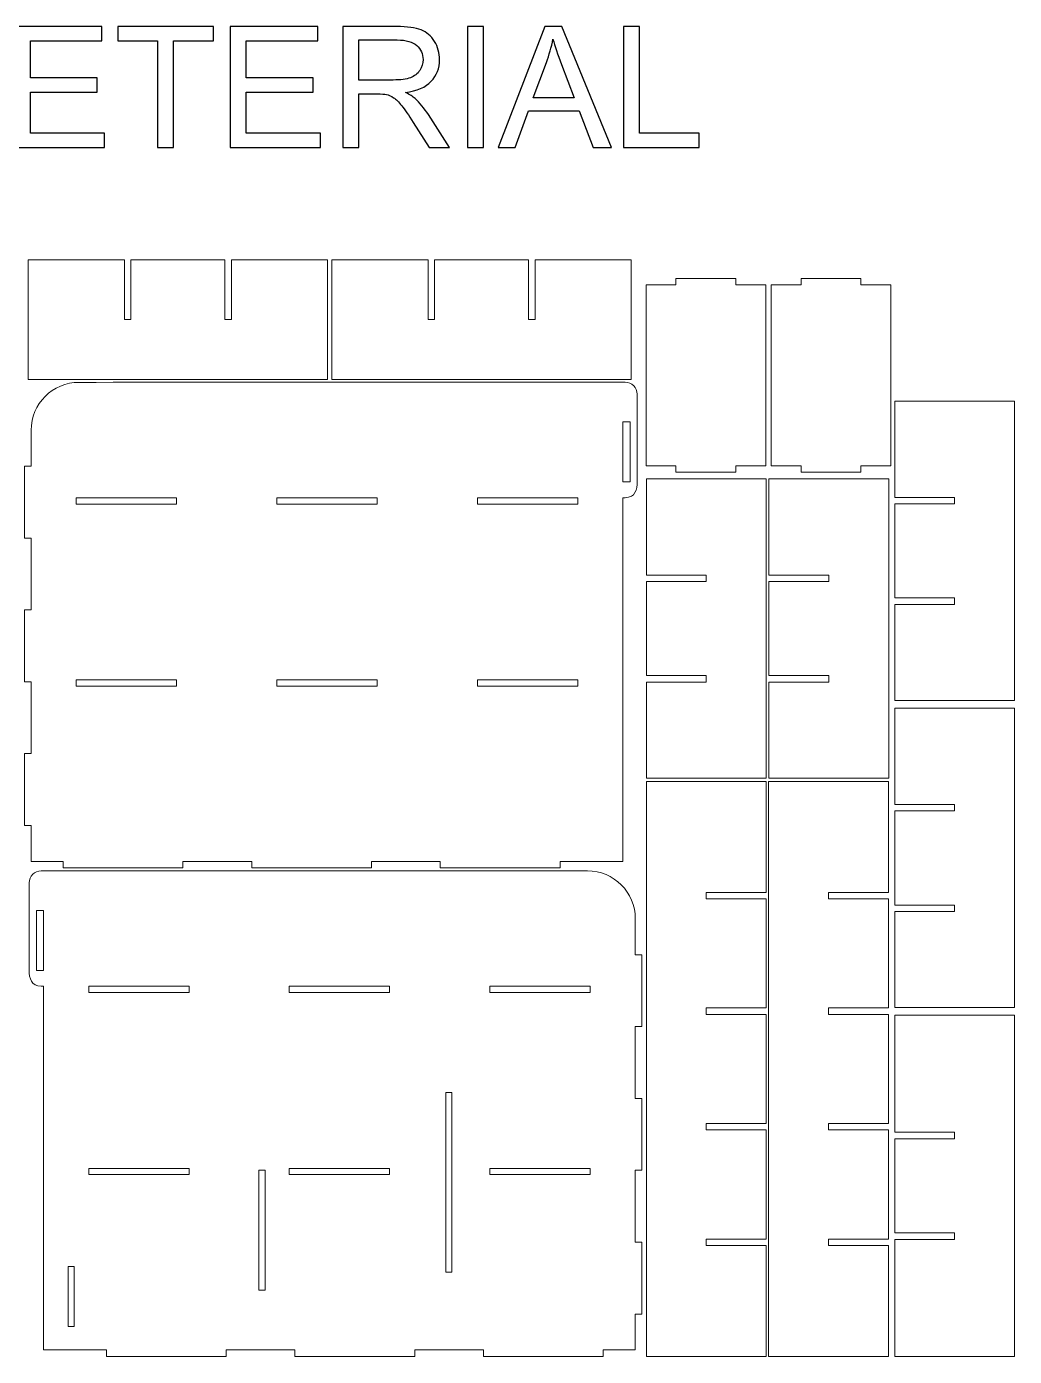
# Model space of a CAD drawing. Header units: millimetres. Extents: x -9847 to -8391, y 2112 to 3483.
# Drawn here: x -9444 to -9031, y 2927 to 3482 of the extents above; entities that cross this region are included whole.
import ezdxf

# ---------------------------------------------------------------- set-up
doc = ezdxf.new("R2010")
doc.units = ezdxf.units.MM
doc.header["$MEASUREMENT"] = 0
doc.layers.add('Layer 1', color=7, linetype='Continuous')

msp = doc.modelspace()

# ---------------------------------------------------------------- linework, layer by layer
at = {"layer": 'Layer 1', "color": 250}
for points, knots in [([(-9448.6096, 3431.4159), (-9448.6096, 3431.4159), (-9448.6096, 3481.922), (-9448.6096, 3481.922), (-9448.6096, 3481.922), (-9448.6096, 3481.922), (-9412.0971, 3481.922), (-9412.0971, 3481.922), (-9412.0971, 3481.922), (-9412.0971, 3481.922), (-9412.0971, 3475.96), (-9412.0971, 3475.96), (-9412.0971, 3475.96), (-9412.0971, 3475.96), (-9441.9304, 3475.96), (-9441.9304, 3475.96), (-9441.9304, 3475.96), (-9441.9304, 3475.96), (-9441.9304, 3460.4966), (-9441.9304, 3460.4966), (-9441.9304, 3460.4966), (-9441.9304, 3460.4966), (-9413.9904, 3460.4966), (-9413.9904, 3460.4966), (-9413.9904, 3460.4966), (-9413.9904, 3460.4966), (-9413.9904, 3454.5699), (-9413.9904, 3454.5699), (-9413.9904, 3454.5699), (-9413.9904, 3454.5699), (-9441.9304, 3454.5699), (-9441.9304, 3454.5699), (-9441.9304, 3454.5699), (-9441.9304, 3454.5699), (-9441.9304, 3437.3778), (-9441.9304, 3437.3778), (-9441.9304, 3437.3778), (-9441.9304, 3437.3778), (-9410.9212, 3437.3778), (-9410.9212, 3437.3778), (-9410.9212, 3437.3778), (-9410.9212, 3437.3778), (-9410.9212, 3431.4159), (-9410.9212, 3431.4159), (-9410.9212, 3431.4159), (-9410.9212, 3431.4159), (-9448.6096, 3431.4159), (-9448.6096, 3431.4159)], [0, 0, 0, 0, 0.07692308, 0.07692308, 0.07692308, 0.07692308, 0.15384615, 0.15384615, 0.15384615, 0.15384615, 0.23076923, 0.23076923, 0.23076923, 0.23076923, 0.30769231, 0.30769231, 0.30769231, 0.30769231, 0.38461538, 0.38461538, 0.38461538, 0.38461538, 0.46153846, 0.46153846, 0.46153846, 0.46153846, 0.53846154, 0.53846154, 0.53846154, 0.53846154, 0.61538462, 0.61538462, 0.61538462, 0.61538462, 0.69230769, 0.69230769, 0.69230769, 0.69230769, 0.76923077, 0.76923077, 0.76923077, 0.76923077, 0.84615385, 0.84615385, 0.84615385, 0.84615385, 1, 1, 1, 1]), ([(-9388.8373, 3431.4159), (-9388.8373, 3431.4159), (-9388.8373, 3475.96), (-9388.8373, 3475.96), (-9388.8373, 3475.96), (-9388.8373, 3475.96), (-9405.4766, 3475.96), (-9405.4766, 3475.96), (-9405.4766, 3475.96), (-9405.4766, 3475.96), (-9405.4766, 3481.922), (-9405.4766, 3481.922), (-9405.4766, 3481.922), (-9405.4766, 3481.922), (-9365.4481, 3481.922), (-9365.4481, 3481.922), (-9365.4481, 3481.922), (-9365.4481, 3481.922), (-9365.4481, 3475.96), (-9365.4481, 3475.96), (-9365.4481, 3475.96), (-9365.4481, 3475.96), (-9382.158, 3475.96), (-9382.158, 3475.96), (-9382.158, 3475.96), (-9382.158, 3475.96), (-9382.158, 3431.4159), (-9382.158, 3431.4159), (-9382.158, 3431.4159), (-9382.158, 3431.4159), (-9388.8373, 3431.4159), (-9388.8373, 3431.4159)], [0, 0, 0, 0, 0.11111111, 0.11111111, 0.11111111, 0.11111111, 0.22222222, 0.22222222, 0.22222222, 0.22222222, 0.33333333, 0.33333333, 0.33333333, 0.33333333, 0.44444444, 0.44444444, 0.44444444, 0.44444444, 0.55555556, 0.55555556, 0.55555556, 0.55555556, 0.66666667, 0.66666667, 0.66666667, 0.66666667, 0.77777778, 0.77777778, 0.77777778, 0.77777778, 1, 1, 1, 1]), ([(-9358.4513, 3431.4159), (-9358.4513, 3431.4159), (-9358.4513, 3481.922), (-9358.4513, 3481.922), (-9358.4513, 3481.922), (-9358.4513, 3481.922), (-9321.9388, 3481.922), (-9321.9388, 3481.922), (-9321.9388, 3481.922), (-9321.9388, 3481.922), (-9321.9388, 3475.96), (-9321.9388, 3475.96), (-9321.9388, 3475.96), (-9321.9388, 3475.96), (-9351.7721, 3475.96), (-9351.7721, 3475.96), (-9351.7721, 3475.96), (-9351.7721, 3475.96), (-9351.7721, 3460.4966), (-9351.7721, 3460.4966), (-9351.7721, 3460.4966), (-9351.7721, 3460.4966), (-9323.8321, 3460.4966), (-9323.8321, 3460.4966), (-9323.8321, 3460.4966), (-9323.8321, 3460.4966), (-9323.8321, 3454.5699), (-9323.8321, 3454.5699), (-9323.8321, 3454.5699), (-9323.8321, 3454.5699), (-9351.7721, 3454.5699), (-9351.7721, 3454.5699), (-9351.7721, 3454.5699), (-9351.7721, 3454.5699), (-9351.7721, 3437.3778), (-9351.7721, 3437.3778), (-9351.7721, 3437.3778), (-9351.7721, 3437.3778), (-9320.7629, 3437.3778), (-9320.7629, 3437.3778), (-9320.7629, 3437.3778), (-9320.7629, 3437.3778), (-9320.7629, 3431.4159), (-9320.7629, 3431.4159), (-9320.7629, 3431.4159), (-9320.7629, 3431.4159), (-9358.4513, 3431.4159), (-9358.4513, 3431.4159)], [0, 0, 0, 0, 0.07692308, 0.07692308, 0.07692308, 0.07692308, 0.15384615, 0.15384615, 0.15384615, 0.15384615, 0.23076923, 0.23076923, 0.23076923, 0.23076923, 0.30769231, 0.30769231, 0.30769231, 0.30769231, 0.38461538, 0.38461538, 0.38461538, 0.38461538, 0.46153846, 0.46153846, 0.46153846, 0.46153846, 0.53846154, 0.53846154, 0.53846154, 0.53846154, 0.61538462, 0.61538462, 0.61538462, 0.61538462, 0.69230769, 0.69230769, 0.69230769, 0.69230769, 0.76923077, 0.76923077, 0.76923077, 0.76923077, 0.84615385, 0.84615385, 0.84615385, 0.84615385, 1, 1, 1, 1]), ([(-9311.426, 3431.4159), (-9311.426, 3431.4159), (-9311.426, 3481.922), (-9311.426, 3481.922), (-9311.426, 3481.922), (-9311.426, 3481.922), (-9289.0364, 3481.922), (-9289.0364, 3481.922), (-9289.0364, 3481.922), (-9284.5326, 3481.922), (-9281.1106, 3481.4633), (-9278.7705, 3480.5579), (-9278.7705, 3480.5579), (-9276.4304, 3479.6524), (-9274.5607, 3478.0532), (-9273.1496, 3475.7601), (-9273.1496, 3475.7601), (-9271.7503, 3473.4553), (-9271.0565, 3470.9153), (-9271.0565, 3468.1401), (-9271.0565, 3468.1401), (-9271.0565, 3464.5535), (-9272.2089, 3461.5431), (-9274.5372, 3459.0855), (-9274.5372, 3459.0855), (-9276.8538, 3456.6278), (-9280.4404, 3455.0638), (-9285.2852, 3454.3935), (-9285.2852, 3454.3935), (-9283.5095, 3453.5468), (-9282.169, 3452.7119), (-9281.2517, 3451.877), (-9281.2517, 3451.877), (-9279.2997, 3450.0896), (-9277.4535, 3447.8436), (-9275.7014, 3445.1625), (-9275.7014, 3445.1625), (-9275.7014, 3445.1625), (-9266.9172, 3431.4159), (-9266.9172, 3431.4159), (-9266.9172, 3431.4159), (-9266.9172, 3431.4159), (-9275.3251, 3431.4159), (-9275.3251, 3431.4159), (-9275.3251, 3431.4159), (-9275.3251, 3431.4159), (-9282.0043, 3441.9287), (-9282.0043, 3441.9287), (-9282.0043, 3441.9287), (-9283.9564, 3444.9508), (-9285.5674, 3447.2792), (-9286.8374, 3448.8784), (-9286.8374, 3448.8784), (-9288.0956, 3450.4894), (-9289.2245, 3451.6183), (-9290.2241, 3452.2533), (-9290.2241, 3452.2533), (-9291.2236, 3452.9001), (-9292.2349, 3453.3469), (-9293.2697, 3453.6056), (-9293.2697, 3453.6056), (-9294.0341, 3453.7585), (-9295.2688, 3453.8408), (-9296.9974, 3453.8408), (-9296.9974, 3453.8408), (-9296.9974, 3453.8408), (-9304.7468, 3453.8408), (-9304.7468, 3453.8408), (-9304.7468, 3453.8408), (-9304.7468, 3453.8408), (-9304.7468, 3431.4159), (-9304.7468, 3431.4159), (-9304.7468, 3431.4159), (-9304.7468, 3431.4159), (-9311.426, 3431.4159), (-9311.426, 3431.4159)], [0, 0, 0, 0, 0.05, 0.05, 0.05, 0.05, 0.1, 0.1, 0.1, 0.1, 0.15, 0.15, 0.15, 0.15, 0.2, 0.2, 0.2, 0.2, 0.25, 0.25, 0.25, 0.25, 0.3, 0.3, 0.3, 0.3, 0.35, 0.35, 0.35, 0.35, 0.4, 0.4, 0.4, 0.4, 0.45, 0.45, 0.45, 0.45, 0.5, 0.5, 0.5, 0.5, 0.55, 0.55, 0.55, 0.55, 0.6, 0.6, 0.6, 0.6, 0.65, 0.65, 0.65, 0.65, 0.7, 0.7, 0.7, 0.7, 0.75, 0.75, 0.75, 0.75, 0.8, 0.8, 0.8, 0.8, 0.85, 0.85, 0.85, 0.85, 0.9, 0.9, 0.9, 0.9, 1, 1, 1, 1]), ([(-9259.4383, 3431.4159), (-9259.4383, 3431.4159), (-9259.4383, 3481.922), (-9259.4383, 3481.922), (-9259.4383, 3481.922), (-9259.4383, 3481.922), (-9252.759, 3481.922), (-9252.759, 3481.922), (-9252.759, 3481.922), (-9252.759, 3481.922), (-9252.759, 3431.4159), (-9252.759, 3431.4159), (-9252.759, 3431.4159), (-9252.759, 3431.4159), (-9259.4383, 3431.4159), (-9259.4383, 3431.4159)], [0, 0, 0, 0, 0.2, 0.2, 0.2, 0.2, 0.4, 0.4, 0.4, 0.4, 0.6, 0.6, 0.6, 0.6, 1, 1, 1, 1]), ([(-9246.5266, 3431.4159), (-9246.5266, 3431.4159), (-9227.1238, 3481.922), (-9227.1238, 3481.922), (-9227.1238, 3481.922), (-9227.1238, 3481.922), (-9219.9272, 3481.922), (-9219.9272, 3481.922), (-9219.9272, 3481.922), (-9219.9272, 3481.922), (-9199.2544, 3431.4159), (-9199.2544, 3431.4159), (-9199.2544, 3431.4159), (-9199.2544, 3431.4159), (-9206.8744, 3431.4159), (-9206.8744, 3431.4159), (-9206.8744, 3431.4159), (-9206.8744, 3431.4159), (-9212.7658, 3446.7147), (-9212.7658, 3446.7147), (-9212.7658, 3446.7147), (-9212.7658, 3446.7147), (-9233.8854, 3446.7147), (-9233.8854, 3446.7147), (-9233.8854, 3446.7147), (-9233.8854, 3446.7147), (-9239.424, 3431.4159), (-9239.424, 3431.4159), (-9239.424, 3431.4159), (-9239.424, 3431.4159), (-9246.5266, 3431.4159), (-9246.5266, 3431.4159)], [0, 0, 0, 0, 0.11111111, 0.11111111, 0.11111111, 0.11111111, 0.22222222, 0.22222222, 0.22222222, 0.22222222, 0.33333333, 0.33333333, 0.33333333, 0.33333333, 0.44444444, 0.44444444, 0.44444444, 0.44444444, 0.55555556, 0.55555556, 0.55555556, 0.55555556, 0.66666667, 0.66666667, 0.66666667, 0.66666667, 0.77777778, 0.77777778, 0.77777778, 0.77777778, 1, 1, 1, 1]), ([(-9194.1979, 3431.4159), (-9194.1979, 3431.4159), (-9194.1979, 3481.922), (-9194.1979, 3481.922), (-9194.1979, 3481.922), (-9194.1979, 3481.922), (-9187.5069, 3481.922), (-9187.5069, 3481.922), (-9187.5069, 3481.922), (-9187.5069, 3481.922), (-9187.5069, 3437.3778), (-9187.5069, 3437.3778), (-9187.5069, 3437.3778), (-9187.5069, 3437.3778), (-9162.636, 3437.3778), (-9162.636, 3437.3778), (-9162.636, 3437.3778), (-9162.636, 3437.3778), (-9162.636, 3431.4159), (-9162.636, 3431.4159), (-9162.636, 3431.4159), (-9162.636, 3431.4159), (-9194.1979, 3431.4159), (-9194.1979, 3431.4159)], [0, 0, 0, 0, 0.14285714, 0.14285714, 0.14285714, 0.14285714, 0.28571429, 0.28571429, 0.28571429, 0.28571429, 0.42857143, 0.42857143, 0.42857143, 0.42857143, 0.57142857, 0.57142857, 0.57142857, 0.57142857, 0.71428571, 0.71428571, 0.71428571, 0.71428571, 1, 1, 1, 1]), ([(-9304.7468, 3459.6264), (-9304.7468, 3459.6264), (-9290.3769, 3459.6264), (-9290.3769, 3459.6264), (-9290.3769, 3459.6264), (-9287.3313, 3459.6264), (-9284.9324, 3459.9439), (-9283.2155, 3460.5789), (-9283.2155, 3460.5789), (-9281.4869, 3461.2139), (-9280.1817, 3462.2252), (-9279.2879, 3463.6128), (-9279.2879, 3463.6128), (-9278.3942, 3465.0004), (-9277.9474, 3466.5056), (-9277.9474, 3468.1401), (-9277.9474, 3468.1401), (-9277.9474, 3470.5272), (-9278.8058, 3472.491), (-9280.5462, 3474.0315), (-9280.5462, 3474.0315), (-9282.2748, 3475.5719), (-9285.0147, 3476.3363), (-9288.7659, 3476.3363), (-9288.7659, 3476.3363), (-9288.7659, 3476.3363), (-9304.7468, 3476.3363), (-9304.7468, 3476.3363), (-9304.7468, 3476.3363), (-9304.7468, 3476.3363), (-9304.7468, 3459.6264), (-9304.7468, 3459.6264)], [0, 0, 0, 0, 0.11111111, 0.11111111, 0.11111111, 0.11111111, 0.22222222, 0.22222222, 0.22222222, 0.22222222, 0.33333333, 0.33333333, 0.33333333, 0.33333333, 0.44444444, 0.44444444, 0.44444444, 0.44444444, 0.55555556, 0.55555556, 0.55555556, 0.55555556, 0.66666667, 0.66666667, 0.66666667, 0.66666667, 0.77777778, 0.77777778, 0.77777778, 0.77777778, 1, 1, 1, 1]), ([(-9231.9569, 3452.1592), (-9231.9569, 3452.1592), (-9214.8237, 3452.1592), (-9214.8237, 3452.1592), (-9214.8237, 3452.1592), (-9214.8237, 3452.1592), (-9220.1036, 3466.141), (-9220.1036, 3466.141), (-9220.1036, 3466.141), (-9221.7028, 3470.3861), (-9222.9023, 3473.8786), (-9223.6784, 3476.6185), (-9223.6784, 3476.6185), (-9224.3251, 3473.373), (-9225.2306, 3470.1627), (-9226.4065, 3466.9642), (-9226.4065, 3466.9642), (-9226.4065, 3466.9642), (-9231.9569, 3452.1592), (-9231.9569, 3452.1592)], [0, 0, 0, 0, 0.16666667, 0.16666667, 0.16666667, 0.16666667, 0.33333333, 0.33333333, 0.33333333, 0.33333333, 0.5, 0.5, 0.5, 0.5, 0.66666667, 0.66666667, 0.66666667, 0.66666667, 1, 1, 1, 1])]:
    msp.add_open_spline(points, degree=3, knots=knots, dxfattribs=at)
at = {"layer": 'Layer 1', "color": 25, "lineweight": 20}
for points, knots in [([(-9442.8402, 3334.5908), (-9442.8402, 3334.5908), (-9317.8403, 3334.5908), (-9317.8403, 3334.5908), (-9317.8403, 3334.5908), (-9317.8403, 3334.5908), (-9317.8403, 3384.5907), (-9317.8403, 3384.5907), (-9317.8403, 3384.5907), (-9317.8403, 3384.5907), (-9357.9917, 3384.5907), (-9357.9917, 3384.5907), (-9357.9917, 3384.5907), (-9357.9917, 3384.5907), (-9357.9917, 3359.5908), (-9357.9917, 3359.5908), (-9357.9917, 3359.5908), (-9357.9917, 3359.5908), (-9360.6917, 3359.5908), (-9360.6917, 3359.5908), (-9360.6917, 3359.5908), (-9360.6917, 3359.5908), (-9360.6917, 3384.5907), (-9360.6917, 3384.5907), (-9360.6917, 3384.5907), (-9360.6917, 3384.5907), (-9399.9888, 3384.5907), (-9399.9888, 3384.5907), (-9399.9888, 3384.5907), (-9399.9888, 3384.5907), (-9399.9888, 3359.5908), (-9399.9888, 3359.5908), (-9399.9888, 3359.5908), (-9399.9888, 3359.5908), (-9402.6888, 3359.5908), (-9402.6888, 3359.5908), (-9402.6888, 3359.5908), (-9402.6888, 3359.5908), (-9402.6888, 3384.5907), (-9402.6888, 3384.5907), (-9402.6888, 3384.5907), (-9402.6888, 3384.5907), (-9442.8402, 3384.5907), (-9442.8402, 3384.5907), (-9442.8402, 3384.5907), (-9442.8402, 3384.5907), (-9442.8402, 3334.5908), (-9442.8402, 3334.5908)], [0, 0, 0, 0, 0.07692308, 0.07692308, 0.07692308, 0.07692308, 0.15384615, 0.15384615, 0.15384615, 0.15384615, 0.23076923, 0.23076923, 0.23076923, 0.23076923, 0.30769231, 0.30769231, 0.30769231, 0.30769231, 0.38461538, 0.38461538, 0.38461538, 0.38461538, 0.46153846, 0.46153846, 0.46153846, 0.46153846, 0.53846154, 0.53846154, 0.53846154, 0.53846154, 0.61538462, 0.61538462, 0.61538462, 0.61538462, 0.69230769, 0.69230769, 0.69230769, 0.69230769, 0.76923077, 0.76923077, 0.76923077, 0.76923077, 0.84615385, 0.84615385, 0.84615385, 0.84615385, 1, 1, 1, 1]), ([(-9315.9882, 3334.5908), (-9315.9882, 3334.5908), (-9190.9883, 3334.5908), (-9190.9883, 3334.5908), (-9190.9883, 3334.5908), (-9190.9883, 3334.5908), (-9190.9883, 3384.5907), (-9190.9883, 3384.5907), (-9190.9883, 3384.5907), (-9190.9883, 3384.5907), (-9231.1397, 3384.5907), (-9231.1397, 3384.5907), (-9231.1397, 3384.5907), (-9231.1397, 3384.5907), (-9231.1397, 3359.5908), (-9231.1397, 3359.5908), (-9231.1397, 3359.5908), (-9231.1397, 3359.5908), (-9233.8397, 3359.5908), (-9233.8397, 3359.5908), (-9233.8397, 3359.5908), (-9233.8397, 3359.5908), (-9233.8397, 3384.5907), (-9233.8397, 3384.5907), (-9233.8397, 3384.5907), (-9233.8397, 3384.5907), (-9273.1368, 3384.5907), (-9273.1368, 3384.5907), (-9273.1368, 3384.5907), (-9273.1368, 3384.5907), (-9273.1368, 3359.5908), (-9273.1368, 3359.5908), (-9273.1368, 3359.5908), (-9273.1368, 3359.5908), (-9275.8368, 3359.5908), (-9275.8368, 3359.5908), (-9275.8368, 3359.5908), (-9275.8368, 3359.5908), (-9275.8368, 3384.5907), (-9275.8368, 3384.5907), (-9275.8368, 3384.5907), (-9275.8368, 3384.5907), (-9315.9882, 3384.5907), (-9315.9882, 3384.5907), (-9315.9882, 3384.5907), (-9315.9882, 3384.5907), (-9315.9882, 3334.5908), (-9315.9882, 3334.5908)], [0, 0, 0, 0, 0.07692308, 0.07692308, 0.07692308, 0.07692308, 0.15384615, 0.15384615, 0.15384615, 0.15384615, 0.23076923, 0.23076923, 0.23076923, 0.23076923, 0.30769231, 0.30769231, 0.30769231, 0.30769231, 0.38461538, 0.38461538, 0.38461538, 0.38461538, 0.46153846, 0.46153846, 0.46153846, 0.46153846, 0.53846154, 0.53846154, 0.53846154, 0.53846154, 0.61538462, 0.61538462, 0.61538462, 0.61538462, 0.69230769, 0.69230769, 0.69230769, 0.69230769, 0.76923077, 0.76923077, 0.76923077, 0.76923077, 0.84615385, 0.84615385, 0.84615385, 0.84615385, 1, 1, 1, 1]), ([(-9134.8184, 3374.1342), (-9134.8184, 3374.1342), (-9134.8184, 3298.6092), (-9134.8184, 3298.6092), (-9134.8184, 3298.6092), (-9134.8184, 3298.6092), (-9147.3184, 3298.6092), (-9147.3184, 3298.6092), (-9147.3184, 3298.6092), (-9147.3184, 3298.6092), (-9147.3184, 3295.9092), (-9147.3184, 3295.9092), (-9147.3184, 3295.9092), (-9147.3184, 3295.9092), (-9172.3184, 3295.9092), (-9172.3184, 3295.9092), (-9172.3184, 3295.9092), (-9172.3184, 3295.9092), (-9172.3184, 3298.6092), (-9172.3184, 3298.6092), (-9172.3184, 3298.6092), (-9172.3184, 3298.6092), (-9184.8184, 3298.6092), (-9184.8184, 3298.6092), (-9184.8184, 3298.6092), (-9184.8184, 3298.6092), (-9184.8184, 3374.1342), (-9184.8184, 3374.1342), (-9184.8184, 3374.1342), (-9184.8184, 3374.1342), (-9172.3184, 3374.1342), (-9172.3184, 3374.1342), (-9172.3184, 3374.1342), (-9172.3184, 3374.1342), (-9172.3184, 3376.8342), (-9172.3184, 3376.8342), (-9172.3184, 3376.8342), (-9172.3184, 3376.8342), (-9147.3184, 3376.8342), (-9147.3184, 3376.8342), (-9147.3184, 3376.8342), (-9147.3184, 3376.8342), (-9147.3184, 3374.1342), (-9147.3184, 3374.1342), (-9147.3184, 3374.1342), (-9147.3184, 3374.1342), (-9134.8184, 3374.1342), (-9134.8184, 3374.1342)], [0, 0, 0, 0, 0.07692308, 0.07692308, 0.07692308, 0.07692308, 0.15384615, 0.15384615, 0.15384615, 0.15384615, 0.23076923, 0.23076923, 0.23076923, 0.23076923, 0.30769231, 0.30769231, 0.30769231, 0.30769231, 0.38461538, 0.38461538, 0.38461538, 0.38461538, 0.46153846, 0.46153846, 0.46153846, 0.46153846, 0.53846154, 0.53846154, 0.53846154, 0.53846154, 0.61538462, 0.61538462, 0.61538462, 0.61538462, 0.69230769, 0.69230769, 0.69230769, 0.69230769, 0.76923077, 0.76923077, 0.76923077, 0.76923077, 0.84615385, 0.84615385, 0.84615385, 0.84615385, 1, 1, 1, 1]), ([(-9082.5602, 3374.134), (-9082.5602, 3374.134), (-9082.5602, 3298.609), (-9082.5602, 3298.609), (-9082.5602, 3298.609), (-9082.5602, 3298.609), (-9095.0602, 3298.609), (-9095.0602, 3298.609), (-9095.0602, 3298.609), (-9095.0602, 3298.609), (-9095.0602, 3295.909), (-9095.0602, 3295.909), (-9095.0602, 3295.909), (-9095.0602, 3295.909), (-9120.0602, 3295.909), (-9120.0602, 3295.909), (-9120.0602, 3295.909), (-9120.0602, 3295.909), (-9120.0602, 3298.609), (-9120.0602, 3298.609), (-9120.0602, 3298.609), (-9120.0602, 3298.609), (-9132.5602, 3298.609), (-9132.5602, 3298.609), (-9132.5602, 3298.609), (-9132.5602, 3298.609), (-9132.5602, 3374.134), (-9132.5602, 3374.134), (-9132.5602, 3374.134), (-9132.5602, 3374.134), (-9120.0602, 3374.134), (-9120.0602, 3374.134), (-9120.0602, 3374.134), (-9120.0602, 3374.134), (-9120.0602, 3376.834), (-9120.0602, 3376.834), (-9120.0602, 3376.834), (-9120.0602, 3376.834), (-9095.0602, 3376.834), (-9095.0602, 3376.834), (-9095.0602, 3376.834), (-9095.0602, 3376.834), (-9095.0602, 3374.134), (-9095.0602, 3374.134), (-9095.0602, 3374.134), (-9095.0602, 3374.134), (-9082.5602, 3374.134), (-9082.5602, 3374.134)], [0, 0, 0, 0, 0.07692308, 0.07692308, 0.07692308, 0.07692308, 0.15384615, 0.15384615, 0.15384615, 0.15384615, 0.23076923, 0.23076923, 0.23076923, 0.23076923, 0.30769231, 0.30769231, 0.30769231, 0.30769231, 0.38461538, 0.38461538, 0.38461538, 0.38461538, 0.46153846, 0.46153846, 0.46153846, 0.46153846, 0.53846154, 0.53846154, 0.53846154, 0.53846154, 0.61538462, 0.61538462, 0.61538462, 0.61538462, 0.69230769, 0.69230769, 0.69230769, 0.69230769, 0.76923077, 0.76923077, 0.76923077, 0.76923077, 0.84615385, 0.84615385, 0.84615385, 0.84615385, 1, 1, 1, 1]), ([(-9193.4868, 3333.4586), (-9269.5367, 3333.4586), (-9345.5868, 3333.4315), (-9421.6367, 3333.4178), (-9421.6367, 3333.4178), (-9432.6367, 3333.4164), (-9441.6367, 3324.4177), (-9441.6367, 3313.4178), (-9441.6367, 3313.4178), (-9441.6367, 3313.4178), (-9441.6367, 3307.7398), (-9441.6367, 3298.4178), (-9441.6367, 3298.4178), (-9441.6367, 3298.4178), (-9444.3367, 3298.4178), (-9444.3367, 3298.4178), (-9444.3367, 3298.4178), (-9444.3367, 3298.4178), (-9444.3367, 3268.4178), (-9444.3367, 3268.4178), (-9444.3367, 3268.4178), (-9444.3367, 3268.4178), (-9441.6367, 3268.4178), (-9441.6367, 3268.4178), (-9441.6367, 3268.4178), (-9441.6367, 3259.0773), (-9441.6367, 3248.8763), (-9441.6367, 3238.4178), (-9441.6367, 3238.4178), (-9441.6367, 3238.4178), (-9444.3367, 3238.4178), (-9444.3367, 3238.4178), (-9444.3367, 3238.4178), (-9444.3367, 3238.4178), (-9444.3367, 3208.4178), (-9444.3367, 3208.4178), (-9444.3367, 3208.4178), (-9444.3367, 3208.4178), (-9441.6367, 3208.4178), (-9441.6367, 3208.4178), (-9441.6367, 3208.4178), (-9441.6367, 3197.8861), (-9441.6367, 3187.6777), (-9441.6367, 3178.4178), (-9441.6367, 3178.4178), (-9441.6367, 3178.4178), (-9444.3367, 3178.4178), (-9444.3367, 3178.4178), (-9444.3367, 3178.4178), (-9444.3367, 3178.4178), (-9444.3367, 3148.4178), (-9444.3367, 3148.4178), (-9444.3367, 3148.4178), (-9444.3367, 3148.4178), (-9441.6367, 3148.4178), (-9441.6367, 3148.4178), (-9441.6367, 3148.4178), (-9441.6367, 3140.892), (-9441.6367, 3136.4178), (-9441.6367, 3136.4178), (-9441.6367, 3136.4178), (-9441.6367, 3136.4178), (-9441.6367, 3133.4178), (-9441.6367, 3133.4178), (-9441.6367, 3133.4178), (-9441.6367, 3133.4178), (-9428.2368, 3133.4178), (-9428.2368, 3133.4178), (-9428.2368, 3133.4178), (-9428.2368, 3133.4178), (-9428.2368, 3130.7178), (-9428.2368, 3130.7178), (-9428.2368, 3130.7178), (-9428.2368, 3130.7178), (-9378.2368, 3130.7178), (-9378.2368, 3130.7178), (-9378.2368, 3130.7178), (-9378.2368, 3130.7178), (-9378.2368, 3133.4178), (-9378.2368, 3133.4178), (-9378.2368, 3133.4178), (-9378.2368, 3133.4178), (-9349.4868, 3133.4178), (-9349.4868, 3133.4178), (-9349.4868, 3133.4178), (-9349.4868, 3133.4178), (-9349.4868, 3130.7178), (-9349.4868, 3130.7178), (-9349.4868, 3130.7178), (-9349.4868, 3130.7178), (-9299.4868, 3130.7178), (-9299.4868, 3130.7178), (-9299.4868, 3130.7178), (-9299.4868, 3130.7178), (-9299.4868, 3133.4178), (-9299.4868, 3133.4178), (-9299.4868, 3133.4178), (-9299.4868, 3133.4178), (-9270.7368, 3133.4178), (-9270.7368, 3133.4178), (-9270.7368, 3133.4178), (-9270.7368, 3133.4178), (-9270.7368, 3130.7178), (-9270.7368, 3130.7178), (-9270.7368, 3130.7178), (-9270.7368, 3130.7178), (-9220.7369, 3130.7178), (-9220.7369, 3130.7178), (-9220.7369, 3130.7178), (-9220.7369, 3130.7178), (-9220.7369, 3133.4178), (-9220.7369, 3133.4178), (-9220.7369, 3133.4178), (-9220.7369, 3133.4178), (-9194.4868, 3133.4178), (-9194.4868, 3133.4178), (-9194.4868, 3133.4178), (-9194.4868, 3193.428), (-9194.4868, 3225.2576), (-9194.4868, 3285.2678), (-9194.4868, 3285.2678), (-9194.4868, 3285.2678), (-9193.4868, 3285.2678), (-9193.4868, 3285.2678), (-9193.4868, 3285.2678), (-9189.3122, 3285.2678), (-9188.4868, 3288.644), (-9188.4868, 3291.9583), (-9188.4868, 3291.9583), (-9188.4868, 3291.9583), (-9188.4868, 3328.4586), (-9188.4868, 3328.4586), (-9188.4868, 3328.4586), (-9188.4868, 3331.2086), (-9190.7368, 3333.4586), (-9193.4868, 3333.4586)], [0, 0, 0, 0, 0.02857143, 0.02857143, 0.02857143, 0.02857143, 0.05714286, 0.05714286, 0.05714286, 0.05714286, 0.08571429, 0.08571429, 0.08571429, 0.08571429, 0.11428571, 0.11428571, 0.11428571, 0.11428571, 0.14285714, 0.14285714, 0.14285714, 0.14285714, 0.17142857, 0.17142857, 0.17142857, 0.17142857, 0.2, 0.2, 0.2, 0.2, 0.22857143, 0.22857143, 0.22857143, 0.22857143, 0.25714286, 0.25714286, 0.25714286, 0.25714286, 0.28571429, 0.28571429, 0.28571429, 0.28571429, 0.31428571, 0.31428571, 0.31428571, 0.31428571, 0.34285714, 0.34285714, 0.34285714, 0.34285714, 0.37142857, 0.37142857, 0.37142857, 0.37142857, 0.4, 0.4, 0.4, 0.4, 0.42857143, 0.42857143, 0.42857143, 0.42857143, 0.45714286, 0.45714286, 0.45714286, 0.45714286, 0.48571429, 0.48571429, 0.48571429, 0.48571429, 0.51428571, 0.51428571, 0.51428571, 0.51428571, 0.54285714, 0.54285714, 0.54285714, 0.54285714, 0.57142857, 0.57142857, 0.57142857, 0.57142857, 0.6, 0.6, 0.6, 0.6, 0.62857143, 0.62857143, 0.62857143, 0.62857143, 0.65714286, 0.65714286, 0.65714286, 0.65714286, 0.68571429, 0.68571429, 0.68571429, 0.68571429, 0.71428571, 0.71428571, 0.71428571, 0.71428571, 0.74285714, 0.74285714, 0.74285714, 0.74285714, 0.77142857, 0.77142857, 0.77142857, 0.77142857, 0.8, 0.8, 0.8, 0.8, 0.82857143, 0.82857143, 0.82857143, 0.82857143, 0.85714286, 0.85714286, 0.85714286, 0.85714286, 0.88571429, 0.88571429, 0.88571429, 0.88571429, 0.91428571, 0.91428571, 0.91428571, 0.91428571, 0.94285714, 0.94285714, 0.94285714, 0.94285714, 1, 1, 1, 1]), ([(-9030.9546, 3200.5559), (-9030.9546, 3200.5559), (-9030.9546, 3325.5558), (-9030.9546, 3325.5558), (-9030.9546, 3325.5558), (-9030.9546, 3325.5558), (-9080.9545, 3325.5558), (-9080.9545, 3325.5558), (-9080.9545, 3325.5558), (-9080.9545, 3325.5558), (-9080.9545, 3285.4044), (-9080.9545, 3285.4044), (-9080.9545, 3285.4044), (-9080.9545, 3285.4044), (-9055.9546, 3285.4044), (-9055.9546, 3285.4044), (-9055.9546, 3285.4044), (-9055.9546, 3285.4044), (-9055.9546, 3282.7044), (-9055.9546, 3282.7044), (-9055.9546, 3282.7044), (-9055.9546, 3282.7044), (-9080.9545, 3282.7044), (-9080.9545, 3282.7044), (-9080.9545, 3282.7044), (-9080.9545, 3282.7044), (-9080.9545, 3243.4073), (-9080.9545, 3243.4073), (-9080.9545, 3243.4073), (-9080.9545, 3243.4073), (-9055.9546, 3243.4073), (-9055.9546, 3243.4073), (-9055.9546, 3243.4073), (-9055.9546, 3243.4073), (-9055.9546, 3240.7073), (-9055.9546, 3240.7073), (-9055.9546, 3240.7073), (-9055.9546, 3240.7073), (-9080.9545, 3240.7073), (-9080.9545, 3240.7073), (-9080.9545, 3240.7073), (-9080.9545, 3240.7073), (-9080.9545, 3200.5559), (-9080.9545, 3200.5559), (-9080.9545, 3200.5559), (-9080.9545, 3200.5559), (-9030.9546, 3200.5559), (-9030.9546, 3200.5559)], [0, 0, 0, 0, 0.07692308, 0.07692308, 0.07692308, 0.07692308, 0.15384615, 0.15384615, 0.15384615, 0.15384615, 0.23076923, 0.23076923, 0.23076923, 0.23076923, 0.30769231, 0.30769231, 0.30769231, 0.30769231, 0.38461538, 0.38461538, 0.38461538, 0.38461538, 0.46153846, 0.46153846, 0.46153846, 0.46153846, 0.53846154, 0.53846154, 0.53846154, 0.53846154, 0.61538462, 0.61538462, 0.61538462, 0.61538462, 0.69230769, 0.69230769, 0.69230769, 0.69230769, 0.76923077, 0.76923077, 0.76923077, 0.76923077, 0.84615385, 0.84615385, 0.84615385, 0.84615385, 1, 1, 1, 1]), ([(-9134.6585, 3168.119), (-9134.6585, 3168.119), (-9134.6585, 3293.1189), (-9134.6585, 3293.1189), (-9134.6585, 3293.1189), (-9134.6585, 3293.1189), (-9184.6584, 3293.1189), (-9184.6584, 3293.1189), (-9184.6584, 3293.1189), (-9184.6584, 3293.1189), (-9184.6584, 3252.9675), (-9184.6584, 3252.9675), (-9184.6584, 3252.9675), (-9184.6584, 3252.9675), (-9159.6585, 3252.9675), (-9159.6585, 3252.9675), (-9159.6585, 3252.9675), (-9159.6585, 3252.9675), (-9159.6585, 3250.2675), (-9159.6585, 3250.2675), (-9159.6585, 3250.2675), (-9159.6585, 3250.2675), (-9184.6584, 3250.2675), (-9184.6584, 3250.2675), (-9184.6584, 3250.2675), (-9184.6584, 3250.2675), (-9184.6584, 3210.9704), (-9184.6584, 3210.9704), (-9184.6584, 3210.9704), (-9184.6584, 3210.9704), (-9159.6585, 3210.9704), (-9159.6585, 3210.9704), (-9159.6585, 3210.9704), (-9159.6585, 3210.9704), (-9159.6585, 3208.2704), (-9159.6585, 3208.2704), (-9159.6585, 3208.2704), (-9159.6585, 3208.2704), (-9184.6584, 3208.2704), (-9184.6584, 3208.2704), (-9184.6584, 3208.2704), (-9184.6584, 3208.2704), (-9184.6584, 3168.119), (-9184.6584, 3168.119), (-9184.6584, 3168.119), (-9184.6584, 3168.119), (-9134.6585, 3168.119), (-9134.6585, 3168.119)], [0, 0, 0, 0, 0.07692308, 0.07692308, 0.07692308, 0.07692308, 0.15384615, 0.15384615, 0.15384615, 0.15384615, 0.23076923, 0.23076923, 0.23076923, 0.23076923, 0.30769231, 0.30769231, 0.30769231, 0.30769231, 0.38461538, 0.38461538, 0.38461538, 0.38461538, 0.46153846, 0.46153846, 0.46153846, 0.46153846, 0.53846154, 0.53846154, 0.53846154, 0.53846154, 0.61538462, 0.61538462, 0.61538462, 0.61538462, 0.69230769, 0.69230769, 0.69230769, 0.69230769, 0.76923077, 0.76923077, 0.76923077, 0.76923077, 0.84615385, 0.84615385, 0.84615385, 0.84615385, 1, 1, 1, 1]), ([(-9083.4679, 3168.119), (-9083.4679, 3168.119), (-9083.4679, 3293.1189), (-9083.4679, 3293.1189), (-9083.4679, 3293.1189), (-9083.4679, 3293.1189), (-9133.4678, 3293.1189), (-9133.4678, 3293.1189), (-9133.4678, 3293.1189), (-9133.4678, 3293.1189), (-9133.4678, 3252.9675), (-9133.4678, 3252.9675), (-9133.4678, 3252.9675), (-9133.4678, 3252.9675), (-9108.4679, 3252.9675), (-9108.4679, 3252.9675), (-9108.4679, 3252.9675), (-9108.4679, 3252.9675), (-9108.4679, 3250.2675), (-9108.4679, 3250.2675), (-9108.4679, 3250.2675), (-9108.4679, 3250.2675), (-9133.4678, 3250.2675), (-9133.4678, 3250.2675), (-9133.4678, 3250.2675), (-9133.4678, 3250.2675), (-9133.4678, 3210.9704), (-9133.4678, 3210.9704), (-9133.4678, 3210.9704), (-9133.4678, 3210.9704), (-9108.4679, 3210.9704), (-9108.4679, 3210.9704), (-9108.4679, 3210.9704), (-9108.4679, 3210.9704), (-9108.4679, 3208.2704), (-9108.4679, 3208.2704), (-9108.4679, 3208.2704), (-9108.4679, 3208.2704), (-9133.4678, 3208.2704), (-9133.4678, 3208.2704), (-9133.4678, 3208.2704), (-9133.4678, 3208.2704), (-9133.4678, 3168.119), (-9133.4678, 3168.119), (-9133.4678, 3168.119), (-9133.4678, 3168.119), (-9083.4679, 3168.119), (-9083.4679, 3168.119)], [0, 0, 0, 0, 0.07692308, 0.07692308, 0.07692308, 0.07692308, 0.15384615, 0.15384615, 0.15384615, 0.15384615, 0.23076923, 0.23076923, 0.23076923, 0.23076923, 0.30769231, 0.30769231, 0.30769231, 0.30769231, 0.38461538, 0.38461538, 0.38461538, 0.38461538, 0.46153846, 0.46153846, 0.46153846, 0.46153846, 0.53846154, 0.53846154, 0.53846154, 0.53846154, 0.61538462, 0.61538462, 0.61538462, 0.61538462, 0.69230769, 0.69230769, 0.69230769, 0.69230769, 0.76923077, 0.76923077, 0.76923077, 0.76923077, 0.84615385, 0.84615385, 0.84615385, 0.84615385, 1, 1, 1, 1]), ([(-9030.9546, 3072.381), (-9030.9546, 3072.381), (-9030.9546, 3197.3809), (-9030.9546, 3197.3809), (-9030.9546, 3197.3809), (-9030.9546, 3197.3809), (-9080.9545, 3197.3809), (-9080.9545, 3197.3809), (-9080.9545, 3197.3809), (-9080.9545, 3197.3809), (-9080.9545, 3157.2295), (-9080.9545, 3157.2295), (-9080.9545, 3157.2295), (-9080.9545, 3157.2295), (-9055.9546, 3157.2295), (-9055.9546, 3157.2295), (-9055.9546, 3157.2295), (-9055.9546, 3157.2295), (-9055.9546, 3154.5295), (-9055.9546, 3154.5295), (-9055.9546, 3154.5295), (-9055.9546, 3154.5295), (-9080.9545, 3154.5295), (-9080.9545, 3154.5295), (-9080.9545, 3154.5295), (-9080.9545, 3154.5295), (-9080.9545, 3115.2324), (-9080.9545, 3115.2324), (-9080.9545, 3115.2324), (-9080.9545, 3115.2324), (-9055.9546, 3115.2324), (-9055.9546, 3115.2324), (-9055.9546, 3115.2324), (-9055.9546, 3115.2324), (-9055.9546, 3112.5324), (-9055.9546, 3112.5324), (-9055.9546, 3112.5324), (-9055.9546, 3112.5324), (-9080.9545, 3112.5324), (-9080.9545, 3112.5324), (-9080.9545, 3112.5324), (-9080.9545, 3112.5324), (-9080.9545, 3072.381), (-9080.9545, 3072.381), (-9080.9545, 3072.381), (-9080.9545, 3072.381), (-9030.9546, 3072.381), (-9030.9546, 3072.381)], [0, 0, 0, 0, 0.07692308, 0.07692308, 0.07692308, 0.07692308, 0.15384615, 0.15384615, 0.15384615, 0.15384615, 0.23076923, 0.23076923, 0.23076923, 0.23076923, 0.30769231, 0.30769231, 0.30769231, 0.30769231, 0.38461538, 0.38461538, 0.38461538, 0.38461538, 0.46153846, 0.46153846, 0.46153846, 0.46153846, 0.53846154, 0.53846154, 0.53846154, 0.53846154, 0.61538462, 0.61538462, 0.61538462, 0.61538462, 0.69230769, 0.69230769, 0.69230769, 0.69230769, 0.76923077, 0.76923077, 0.76923077, 0.76923077, 0.84615385, 0.84615385, 0.84615385, 0.84615385, 1, 1, 1, 1]), ([(-9184.6584, 2926.7961), (-9184.6584, 2926.7961), (-9134.6585, 2926.7961), (-9134.6585, 2926.7961), (-9134.6585, 2926.7961), (-9134.6585, 2926.7961), (-9134.6585, 2973.101), (-9134.6585, 2973.101), (-9134.6585, 2973.101), (-9134.6585, 2973.101), (-9159.6585, 2973.101), (-9159.6585, 2973.101), (-9159.6585, 2973.101), (-9159.6585, 2973.101), (-9159.6585, 2975.801), (-9159.6585, 2975.801), (-9159.6585, 2975.801), (-9159.6585, 2975.801), (-9134.6585, 2975.801), (-9134.6585, 2975.801), (-9134.6585, 2975.801), (-9134.6585, 2975.801), (-9134.6585, 3021.331), (-9134.6585, 3021.331), (-9134.6585, 3021.331), (-9134.6585, 3021.331), (-9159.6585, 3021.331), (-9159.6585, 3021.331), (-9159.6585, 3021.331), (-9159.6585, 3021.331), (-9159.6585, 3024.031), (-9159.6585, 3024.031), (-9159.6585, 3024.031), (-9159.6585, 3024.031), (-9134.6585, 3024.031), (-9134.6585, 3024.031), (-9134.6585, 3024.031), (-9134.6585, 3024.031), (-9134.6585, 3069.561), (-9134.6585, 3069.561), (-9134.6585, 3069.561), (-9134.6585, 3069.561), (-9159.6585, 3069.561), (-9159.6585, 3069.561), (-9159.6585, 3069.561), (-9159.6585, 3069.561), (-9159.6585, 3072.261), (-9159.6585, 3072.261), (-9159.6585, 3072.261), (-9159.6585, 3072.261), (-9134.6585, 3072.261), (-9134.6585, 3072.261), (-9134.6585, 3072.261), (-9134.6585, 3072.261), (-9134.6585, 3117.791), (-9134.6585, 3117.791), (-9134.6585, 3117.791), (-9134.6585, 3117.791), (-9159.6585, 3117.791), (-9159.6585, 3117.791), (-9159.6585, 3117.791), (-9159.6585, 3117.791), (-9159.6585, 3120.491), (-9159.6585, 3120.491), (-9159.6585, 3120.491), (-9159.6585, 3120.491), (-9134.6585, 3120.491), (-9134.6585, 3120.491), (-9134.6585, 3120.491), (-9134.6585, 3120.491), (-9134.6585, 3166.7961), (-9134.6585, 3166.7961), (-9134.6585, 3166.7961), (-9134.6585, 3166.7961), (-9184.6584, 3166.7961), (-9184.6584, 3166.7961), (-9184.6584, 3166.7961), (-9184.6584, 3166.7961), (-9184.6584, 2926.7961), (-9184.6584, 2926.7961)], [0, 0, 0, 0, 0.04761905, 0.04761905, 0.04761905, 0.04761905, 0.0952381, 0.0952381, 0.0952381, 0.0952381, 0.14285714, 0.14285714, 0.14285714, 0.14285714, 0.19047619, 0.19047619, 0.19047619, 0.19047619, 0.23809524, 0.23809524, 0.23809524, 0.23809524, 0.28571429, 0.28571429, 0.28571429, 0.28571429, 0.33333333, 0.33333333, 0.33333333, 0.33333333, 0.38095238, 0.38095238, 0.38095238, 0.38095238, 0.42857143, 0.42857143, 0.42857143, 0.42857143, 0.47619048, 0.47619048, 0.47619048, 0.47619048, 0.52380952, 0.52380952, 0.52380952, 0.52380952, 0.57142857, 0.57142857, 0.57142857, 0.57142857, 0.61904762, 0.61904762, 0.61904762, 0.61904762, 0.66666667, 0.66666667, 0.66666667, 0.66666667, 0.71428571, 0.71428571, 0.71428571, 0.71428571, 0.76190476, 0.76190476, 0.76190476, 0.76190476, 0.80952381, 0.80952381, 0.80952381, 0.80952381, 0.85714286, 0.85714286, 0.85714286, 0.85714286, 0.9047619, 0.9047619, 0.9047619, 0.9047619, 1, 1, 1, 1]), ([(-9133.6002, 2926.7961), (-9133.6002, 2926.7961), (-9083.6003, 2926.7961), (-9083.6003, 2926.7961), (-9083.6003, 2926.7961), (-9083.6003, 2926.7961), (-9083.6003, 2973.101), (-9083.6003, 2973.101), (-9083.6003, 2973.101), (-9083.6003, 2973.101), (-9108.6003, 2973.101), (-9108.6003, 2973.101), (-9108.6003, 2973.101), (-9108.6003, 2973.101), (-9108.6003, 2975.801), (-9108.6003, 2975.801), (-9108.6003, 2975.801), (-9108.6003, 2975.801), (-9083.6003, 2975.801), (-9083.6003, 2975.801), (-9083.6003, 2975.801), (-9083.6003, 2975.801), (-9083.6003, 3021.331), (-9083.6003, 3021.331), (-9083.6003, 3021.331), (-9083.6003, 3021.331), (-9108.6003, 3021.331), (-9108.6003, 3021.331), (-9108.6003, 3021.331), (-9108.6003, 3021.331), (-9108.6003, 3024.0311), (-9108.6003, 3024.0311), (-9108.6003, 3024.0311), (-9108.6003, 3024.0311), (-9083.6003, 3024.0311), (-9083.6003, 3024.0311), (-9083.6003, 3024.0311), (-9083.6003, 3024.0311), (-9083.6003, 3069.561), (-9083.6003, 3069.561), (-9083.6003, 3069.561), (-9083.6003, 3069.561), (-9108.6003, 3069.561), (-9108.6003, 3069.561), (-9108.6003, 3069.561), (-9108.6003, 3069.561), (-9108.6003, 3072.2611), (-9108.6003, 3072.2611), (-9108.6003, 3072.2611), (-9108.6003, 3072.2611), (-9083.6003, 3072.2611), (-9083.6003, 3072.2611), (-9083.6003, 3072.2611), (-9083.6003, 3072.2611), (-9083.6003, 3117.7909), (-9083.6003, 3117.7909), (-9083.6003, 3117.7909), (-9083.6003, 3117.7909), (-9108.6003, 3117.7909), (-9108.6003, 3117.7909), (-9108.6003, 3117.7909), (-9108.6003, 3117.7909), (-9108.6003, 3120.4909), (-9108.6003, 3120.4909), (-9108.6003, 3120.4909), (-9108.6003, 3120.4909), (-9083.6003, 3120.4909), (-9083.6003, 3120.4909), (-9083.6003, 3120.4909), (-9083.6003, 3120.4909), (-9083.6003, 3166.796), (-9083.6003, 3166.796), (-9083.6003, 3166.796), (-9083.6003, 3166.796), (-9133.6002, 3166.796), (-9133.6002, 3166.796), (-9133.6002, 3166.796), (-9133.6002, 3166.796), (-9133.6002, 2926.7961), (-9133.6002, 2926.7961)], [0, 0, 0, 0, 0.04761905, 0.04761905, 0.04761905, 0.04761905, 0.0952381, 0.0952381, 0.0952381, 0.0952381, 0.14285714, 0.14285714, 0.14285714, 0.14285714, 0.19047619, 0.19047619, 0.19047619, 0.19047619, 0.23809524, 0.23809524, 0.23809524, 0.23809524, 0.28571429, 0.28571429, 0.28571429, 0.28571429, 0.33333333, 0.33333333, 0.33333333, 0.33333333, 0.38095238, 0.38095238, 0.38095238, 0.38095238, 0.42857143, 0.42857143, 0.42857143, 0.42857143, 0.47619048, 0.47619048, 0.47619048, 0.47619048, 0.52380952, 0.52380952, 0.52380952, 0.52380952, 0.57142857, 0.57142857, 0.57142857, 0.57142857, 0.61904762, 0.61904762, 0.61904762, 0.61904762, 0.66666667, 0.66666667, 0.66666667, 0.66666667, 0.71428571, 0.71428571, 0.71428571, 0.71428571, 0.76190476, 0.76190476, 0.76190476, 0.76190476, 0.80952381, 0.80952381, 0.80952381, 0.80952381, 0.85714286, 0.85714286, 0.85714286, 0.85714286, 0.9047619, 0.9047619, 0.9047619, 0.9047619, 1, 1, 1, 1]), ([(-9437.4317, 3129.5202), (-9440.1817, 3129.5202), (-9442.4317, 3127.27), (-9442.4317, 3124.5202), (-9442.4317, 3124.5202), (-9442.4317, 3124.5202), (-9442.4317, 3088.0199), (-9442.4317, 3088.0199), (-9442.4317, 3088.0199), (-9442.4317, 3084.7058), (-9441.6061, 3081.3294), (-9437.4317, 3081.3294), (-9437.4317, 3081.3294), (-9437.4317, 3081.3294), (-9436.4317, 3081.3294), (-9436.4317, 3081.3294)], [0, 0, 0, 0, 0.2, 0.2, 0.2, 0.2, 0.4, 0.4, 0.4, 0.4, 0.6, 0.6, 0.6, 0.6, 1, 1, 1, 1]), ([(-9437.4317, 3129.5202), (-9437.4317, 3129.5202), (-9209.2817, 3129.4961), (-9209.2817, 3129.4961), (-9209.2817, 3129.4961), (-9198.2816, 3129.495), (-9189.2817, 3120.496), (-9189.2817, 3109.4961)], [0, 0, 0, 0, 0.33333333, 0.33333333, 0.33333333, 0.33333333, 1, 1, 1, 1]), ([(-9189.2817, 3109.4961), (-9189.2817, 3109.4961), (-9189.2817, 3094.4961), (-9189.2817, 3094.4961), (-9189.2817, 3094.4961), (-9189.2817, 3094.4961), (-9186.5817, 3094.4961), (-9186.5817, 3094.4961), (-9186.5817, 3094.4961), (-9186.5817, 3094.4961), (-9186.5817, 3064.4961), (-9186.5817, 3064.4961), (-9186.5817, 3064.4961), (-9186.5817, 3064.4961), (-9189.2817, 3064.4961), (-9189.2817, 3064.4961), (-9189.2817, 3064.4961), (-9189.2817, 3064.4961), (-9189.2817, 3034.4961), (-9189.2817, 3034.4961), (-9189.2817, 3034.4961), (-9189.2817, 3034.4961), (-9186.5817, 3034.4961), (-9186.5817, 3034.4961), (-9186.5817, 3034.4961), (-9186.5817, 3034.4961), (-9186.5817, 3004.4961), (-9186.5817, 3004.4961), (-9186.5817, 3004.4961), (-9186.5817, 3004.4961), (-9189.2817, 3004.4961), (-9189.2817, 3004.4961), (-9189.2817, 3004.4961), (-9189.2817, 3004.4961), (-9189.2817, 2974.4961), (-9189.2817, 2974.4961), (-9189.2817, 2974.4961), (-9189.2817, 2974.4961), (-9186.5817, 2974.4961), (-9186.5817, 2974.4961), (-9186.5817, 2974.4961), (-9186.5817, 2974.4961), (-9186.5817, 2944.4961), (-9186.5817, 2944.4961), (-9186.5817, 2944.4961), (-9186.5817, 2944.4961), (-9189.2817, 2944.4961), (-9189.2817, 2944.4961), (-9189.2817, 2944.4961), (-9189.2817, 2944.4961), (-9189.2817, 2929.4961), (-9189.2817, 2929.4961)], [0, 0, 0, 0, 0.07142857, 0.07142857, 0.07142857, 0.07142857, 0.14285714, 0.14285714, 0.14285714, 0.14285714, 0.21428571, 0.21428571, 0.21428571, 0.21428571, 0.28571429, 0.28571429, 0.28571429, 0.28571429, 0.35714286, 0.35714286, 0.35714286, 0.35714286, 0.42857143, 0.42857143, 0.42857143, 0.42857143, 0.5, 0.5, 0.5, 0.5, 0.57142857, 0.57142857, 0.57142857, 0.57142857, 0.64285714, 0.64285714, 0.64285714, 0.64285714, 0.71428571, 0.71428571, 0.71428571, 0.71428571, 0.78571429, 0.78571429, 0.78571429, 0.78571429, 0.85714286, 0.85714286, 0.85714286, 0.85714286, 1, 1, 1, 1]), ([(-9189.2817, 2929.4961), (-9189.2817, 2929.4961), (-9202.6817, 2929.4961), (-9202.6817, 2929.4961), (-9202.6817, 2929.4961), (-9202.6817, 2929.4961), (-9202.6817, 2926.7961), (-9202.6817, 2926.7961), (-9202.6817, 2926.7961), (-9202.6817, 2926.7961), (-9252.6817, 2926.7961), (-9252.6817, 2926.7961), (-9252.6817, 2926.7961), (-9252.6817, 2926.7961), (-9252.6817, 2929.4961), (-9252.6817, 2929.4961), (-9252.6817, 2929.4961), (-9252.6817, 2929.4961), (-9281.4317, 2929.4961), (-9281.4317, 2929.4961), (-9281.4317, 2929.4961), (-9281.4317, 2929.4961), (-9281.4317, 2926.7961), (-9281.4317, 2926.7961), (-9281.4317, 2926.7961), (-9281.4317, 2926.7961), (-9331.4317, 2926.7961), (-9331.4317, 2926.7961), (-9331.4317, 2926.7961), (-9331.4317, 2926.7961), (-9331.4317, 2929.4961), (-9331.4317, 2929.4961), (-9331.4317, 2929.4961), (-9331.4317, 2929.4961), (-9360.1817, 2929.4961), (-9360.1817, 2929.4961), (-9360.1817, 2929.4961), (-9360.1817, 2929.4961), (-9360.1817, 2926.7961), (-9360.1817, 2926.7961), (-9360.1817, 2926.7961), (-9360.1817, 2926.7961), (-9410.1816, 2926.7961), (-9410.1816, 2926.7961), (-9410.1816, 2926.7961), (-9410.1816, 2926.7961), (-9410.1816, 2929.4961), (-9410.1816, 2929.4961), (-9410.1816, 2929.4961), (-9410.1816, 2929.4961), (-9436.4317, 2929.4961), (-9436.4317, 2929.4961), (-9436.4317, 2929.4961), (-9436.4317, 2980.1072), (-9436.4317, 3030.7183), (-9436.4317, 3081.3294)], [0, 0, 0, 0, 0.06666667, 0.06666667, 0.06666667, 0.06666667, 0.13333333, 0.13333333, 0.13333333, 0.13333333, 0.2, 0.2, 0.2, 0.2, 0.26666667, 0.26666667, 0.26666667, 0.26666667, 0.33333333, 0.33333333, 0.33333333, 0.33333333, 0.4, 0.4, 0.4, 0.4, 0.46666667, 0.46666667, 0.46666667, 0.46666667, 0.53333333, 0.53333333, 0.53333333, 0.53333333, 0.6, 0.6, 0.6, 0.6, 0.66666667, 0.66666667, 0.66666667, 0.66666667, 0.73333333, 0.73333333, 0.73333333, 0.73333333, 0.8, 0.8, 0.8, 0.8, 0.86666667, 0.86666667, 0.86666667, 0.86666667, 1, 1, 1, 1]), ([(-9030.9546, 2926.7961), (-9030.9546, 2926.7961), (-9030.9546, 3069.206), (-9030.9546, 3069.206), (-9030.9546, 3069.206), (-9030.9546, 3069.206), (-9080.9545, 3069.206), (-9080.9545, 3069.206), (-9080.9545, 3069.206), (-9080.9545, 3069.206), (-9080.9545, 3020.3497), (-9080.9545, 3020.3497), (-9080.9545, 3020.3497), (-9080.9545, 3020.3497), (-9055.9546, 3020.3497), (-9055.9546, 3020.3497), (-9055.9546, 3020.3497), (-9055.9546, 3020.3497), (-9055.9546, 3017.6497), (-9055.9546, 3017.6497), (-9055.9546, 3017.6497), (-9055.9546, 3017.6497), (-9080.9545, 3017.6497), (-9080.9545, 3017.6497), (-9080.9545, 3017.6497), (-9080.9545, 3017.6497), (-9080.9545, 2978.3526), (-9080.9545, 2978.3526), (-9080.9545, 2978.3526), (-9080.9545, 2978.3526), (-9055.9546, 2978.3526), (-9055.9546, 2978.3526), (-9055.9546, 2978.3526), (-9055.9546, 2978.3526), (-9055.9546, 2975.6526), (-9055.9546, 2975.6526), (-9055.9546, 2975.6526), (-9055.9546, 2975.6526), (-9080.9545, 2975.6526), (-9080.9545, 2975.6526), (-9080.9545, 2975.6526), (-9080.9545, 2975.6526), (-9080.9545, 2926.7961), (-9080.9545, 2926.7961), (-9080.9545, 2926.7961), (-9080.9545, 2926.7961), (-9030.9546, 2926.7961), (-9030.9546, 2926.7961)], [0, 0, 0, 0, 0.07692308, 0.07692308, 0.07692308, 0.07692308, 0.15384615, 0.15384615, 0.15384615, 0.15384615, 0.23076923, 0.23076923, 0.23076923, 0.23076923, 0.30769231, 0.30769231, 0.30769231, 0.30769231, 0.38461538, 0.38461538, 0.38461538, 0.38461538, 0.46153846, 0.46153846, 0.46153846, 0.46153846, 0.53846154, 0.53846154, 0.53846154, 0.53846154, 0.61538462, 0.61538462, 0.61538462, 0.61538462, 0.69230769, 0.69230769, 0.69230769, 0.69230769, 0.76923077, 0.76923077, 0.76923077, 0.76923077, 0.84615385, 0.84615385, 0.84615385, 0.84615385, 1, 1, 1, 1])]:
    msp.add_open_spline(points, degree=3, knots=knots, dxfattribs=at)
at = {"layer": 'Layer 1', "color": 250, "lineweight": 20}
for points in [[(-9194.4868, 3291.8771), (-9194.4868, 3291.8771), (-9194.4868, 3316.8771), (-9194.4868, 3316.8771), (-9194.4868, 3316.8771), (-9194.4868, 3316.8771), (-9191.4868, 3316.8771), (-9191.4868, 3316.8771), (-9191.4868, 3316.8771), (-9191.4868, 3316.8771), (-9191.4868, 3291.8771), (-9191.4868, 3291.8771), (-9191.4868, 3291.8771), (-9191.4868, 3291.8771), (-9194.4868, 3291.8771), (-9194.4868, 3291.8771)], [(-9422.7694, 3285.2178), (-9422.7694, 3285.2178), (-9422.7694, 3282.6178), (-9422.7694, 3282.6178), (-9422.7694, 3282.6178), (-9422.7694, 3282.6178), (-9380.8863, 3282.6178), (-9380.8863, 3282.6178), (-9380.8863, 3282.6178), (-9380.8863, 3282.6178), (-9380.8863, 3285.2178), (-9380.8863, 3285.2178), (-9380.8863, 3285.2178), (-9380.8863, 3285.2178), (-9422.7694, 3285.2178), (-9422.7694, 3285.2178)], [(-9339.0032, 3285.2178), (-9339.0032, 3285.2178), (-9339.0032, 3282.6178), (-9339.0032, 3282.6178), (-9339.0032, 3282.6178), (-9339.0032, 3282.6178), (-9297.1201, 3282.6178), (-9297.1201, 3282.6178), (-9297.1201, 3282.6178), (-9297.1201, 3282.6178), (-9297.1201, 3285.2178), (-9297.1201, 3285.2178), (-9297.1201, 3285.2178), (-9297.1201, 3285.2178), (-9339.0032, 3285.2178), (-9339.0032, 3285.2178)], [(-9255.237, 3285.2178), (-9255.237, 3285.2178), (-9255.237, 3282.6178), (-9255.237, 3282.6178), (-9255.237, 3282.6178), (-9255.237, 3282.6178), (-9213.354, 3282.6178), (-9213.354, 3282.6178), (-9213.354, 3282.6178), (-9213.354, 3282.6178), (-9213.354, 3285.2178), (-9213.354, 3285.2178), (-9213.354, 3285.2178), (-9213.354, 3285.2178), (-9255.237, 3285.2178), (-9255.237, 3285.2178)], [(-9422.7694, 3209.2178), (-9422.7694, 3209.2178), (-9422.7694, 3206.6178), (-9422.7694, 3206.6178), (-9422.7694, 3206.6178), (-9422.7694, 3206.6178), (-9380.8863, 3206.6178), (-9380.8863, 3206.6178), (-9380.8863, 3206.6178), (-9380.8863, 3206.6178), (-9380.8863, 3209.2178), (-9380.8863, 3209.2178), (-9380.8863, 3209.2178), (-9380.8863, 3209.2178), (-9422.7694, 3209.2178), (-9422.7694, 3209.2178)], [(-9339.0032, 3209.2178), (-9339.0032, 3209.2178), (-9339.0032, 3206.6178), (-9339.0032, 3206.6178), (-9339.0032, 3206.6178), (-9339.0032, 3206.6178), (-9297.1201, 3206.6178), (-9297.1201, 3206.6178), (-9297.1201, 3206.6178), (-9297.1201, 3206.6178), (-9297.1201, 3209.2178), (-9297.1201, 3209.2178), (-9297.1201, 3209.2178), (-9297.1201, 3209.2178), (-9339.0032, 3209.2178), (-9339.0032, 3209.2178)], [(-9255.237, 3209.2178), (-9255.237, 3209.2178), (-9255.237, 3206.6178), (-9255.237, 3206.6178), (-9255.237, 3206.6178), (-9255.237, 3206.6178), (-9213.354, 3206.6178), (-9213.354, 3206.6178), (-9213.354, 3206.6178), (-9213.354, 3206.6178), (-9213.354, 3209.2178), (-9213.354, 3209.2178), (-9213.354, 3209.2178), (-9213.354, 3209.2178), (-9255.237, 3209.2178), (-9255.237, 3209.2178)], [(-9436.4317, 3087.9554), (-9436.4317, 3087.9554), (-9436.4317, 3112.9554), (-9436.4317, 3112.9554), (-9436.4317, 3112.9554), (-9436.4317, 3112.9554), (-9439.4317, 3112.9554), (-9439.4317, 3112.9554), (-9439.4317, 3112.9554), (-9439.4317, 3112.9554), (-9439.4317, 3087.9554), (-9439.4317, 3087.9554), (-9439.4317, 3087.9554), (-9439.4317, 3087.9554), (-9436.4317, 3087.9554), (-9436.4317, 3087.9554)], [(-9375.6814, 3078.6961), (-9375.6814, 3078.6961), (-9375.6814, 3081.2961), (-9375.6814, 3081.2961), (-9375.6814, 3081.2961), (-9375.6814, 3081.2961), (-9417.5645, 3081.2961), (-9417.5645, 3081.2961), (-9417.5645, 3081.2961), (-9417.5645, 3081.2961), (-9417.5645, 3078.6961), (-9417.5645, 3078.6961), (-9417.5645, 3078.6961), (-9417.5645, 3078.6961), (-9375.6814, 3078.6961), (-9375.6814, 3078.6961)], [(-9291.9153, 3078.6961), (-9291.9153, 3078.6961), (-9291.9153, 3081.2961), (-9291.9153, 3081.2961), (-9291.9153, 3081.2961), (-9291.9153, 3081.2961), (-9333.7984, 3081.2961), (-9333.7984, 3081.2961), (-9333.7984, 3081.2961), (-9333.7984, 3081.2961), (-9333.7984, 3078.6961), (-9333.7984, 3078.6961), (-9333.7984, 3078.6961), (-9333.7984, 3078.6961), (-9291.9153, 3078.6961), (-9291.9153, 3078.6961)], [(-9208.1492, 3078.6961), (-9208.1492, 3078.6961), (-9208.1492, 3081.2961), (-9208.1492, 3081.2961), (-9208.1492, 3081.2961), (-9208.1492, 3081.2961), (-9250.0323, 3081.2961), (-9250.0323, 3081.2961), (-9250.0323, 3081.2961), (-9250.0323, 3081.2961), (-9250.0323, 3078.6961), (-9250.0323, 3078.6961), (-9250.0323, 3078.6961), (-9250.0323, 3078.6961), (-9208.1492, 3078.6961), (-9208.1492, 3078.6961)], [(-9268.4817, 3036.9961), (-9268.4817, 3036.9961), (-9265.8817, 3036.9961), (-9265.8817, 3036.9961), (-9265.8817, 3036.9961), (-9265.8817, 3036.9961), (-9265.8817, 2961.9961), (-9265.8817, 2961.9961), (-9265.8817, 2961.9961), (-9265.8817, 2961.9961), (-9268.4817, 2961.9961), (-9268.4817, 2961.9961), (-9268.4817, 2961.9961), (-9268.4817, 2961.9961), (-9268.4817, 3036.9961), (-9268.4817, 3036.9961)], [(-9375.6814, 3002.6961), (-9375.6814, 3002.6961), (-9375.6814, 3005.2961), (-9375.6814, 3005.2961), (-9375.6814, 3005.2961), (-9375.6814, 3005.2961), (-9417.5645, 3005.2961), (-9417.5645, 3005.2961), (-9417.5645, 3005.2961), (-9417.5645, 3005.2961), (-9417.5645, 3002.6961), (-9417.5645, 3002.6961), (-9417.5645, 3002.6961), (-9417.5645, 3002.6961), (-9375.6814, 3002.6961), (-9375.6814, 3002.6961)], [(-9346.4817, 3004.4961), (-9346.4817, 3004.4961), (-9343.8817, 3004.4961), (-9343.8817, 3004.4961), (-9343.8817, 3004.4961), (-9343.8817, 3004.4961), (-9343.8817, 2954.4961), (-9343.8817, 2954.4961), (-9343.8817, 2954.4961), (-9343.8817, 2954.4961), (-9346.4817, 2954.4961), (-9346.4817, 2954.4961), (-9346.4817, 2954.4961), (-9346.4817, 2954.4961), (-9346.4817, 3004.4961), (-9346.4817, 3004.4961)], [(-9291.9153, 3002.6961), (-9291.9153, 3002.6961), (-9291.9153, 3005.2961), (-9291.9153, 3005.2961), (-9291.9153, 3005.2961), (-9291.9153, 3005.2961), (-9333.7984, 3005.2961), (-9333.7984, 3005.2961), (-9333.7984, 3005.2961), (-9333.7984, 3005.2961), (-9333.7984, 3002.6961), (-9333.7984, 3002.6961), (-9333.7984, 3002.6961), (-9333.7984, 3002.6961), (-9291.9153, 3002.6961), (-9291.9153, 3002.6961)], [(-9208.1492, 3002.6961), (-9208.1492, 3002.6961), (-9208.1492, 3005.2961), (-9208.1492, 3005.2961), (-9208.1492, 3005.2961), (-9208.1492, 3005.2961), (-9250.0323, 3005.2961), (-9250.0323, 3005.2961), (-9250.0323, 3005.2961), (-9250.0323, 3005.2961), (-9250.0323, 3002.6961), (-9250.0323, 3002.6961), (-9250.0323, 3002.6961), (-9250.0323, 3002.6961), (-9208.1492, 3002.6961), (-9208.1492, 3002.6961)], [(-9426.2067, 2964.3294), (-9426.2067, 2964.3294), (-9423.6067, 2964.3294), (-9423.6067, 2964.3294), (-9423.6067, 2964.3294), (-9423.6067, 2964.3294), (-9423.6067, 2939.3294), (-9423.6067, 2939.3294), (-9423.6067, 2939.3294), (-9423.6067, 2939.3294), (-9426.2067, 2939.3294), (-9426.2067, 2939.3294), (-9426.2067, 2939.3294), (-9426.2067, 2939.3294), (-9426.2067, 2964.3294), (-9426.2067, 2964.3294)]]:
    msp.add_open_spline(points, degree=3, knots=[0, 0, 0, 0, 0.2, 0.2, 0.2, 0.2, 0.4, 0.4, 0.4, 0.4, 0.6, 0.6, 0.6, 0.6, 1, 1, 1, 1], dxfattribs=at)

doc.saveas('drawing.dxf')
